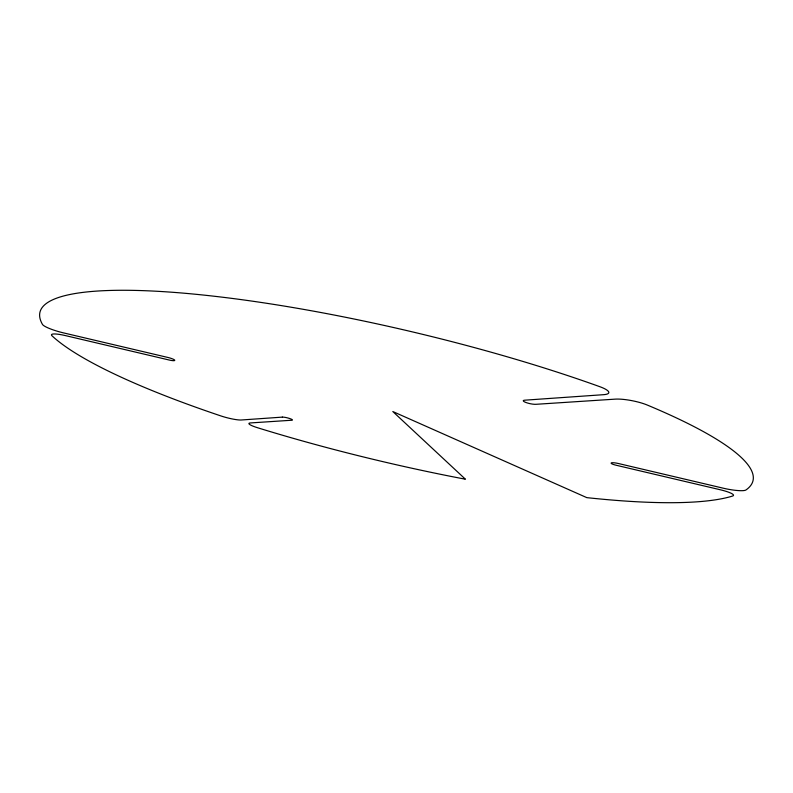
<?xml version="1.0" encoding="UTF-8"?>
<svg xmlns="http://www.w3.org/2000/svg" width="793" height="793" viewBox="0 0 793 793"><rect width="100%" height="100%" fill="white"/><g stroke="black" fill="none" stroke-linecap="round" stroke-linejoin="round"><path stroke-width="1.19" d="M282.377 417.118L241.29 419.993A15.126 2.23 14.2 0 1 220.88 415.928A366.326 66.533 13.3 0 1 52.031 335.826A17.932 2.974 15.4 0 1 65.69 335.657L169.395 360.072A6.304 1.09 14.8 0 0 174.767 360.21A6.304 1.09 14.8 0 0 168.027 357.494L63.48 332.882A18.536 3.162 15.5 0 1 42.475 324.406A366.326 66.533 13.3 0 1 211.354 295.918A366.326 66.533 13.3 0 1 599.716 386.657A22.422 4.877 11.7 0 1 603.622 394.676L524.708 400.187A7.206 1.447 12.2 0 0 526.037 402.537A7.206 1.447 12.2 0 0 535.899 404.311L615.259 399.137A22.095 4.669 11.4 0 1 647.266 405.045A366.326 66.533 13.3 0 1 745.916 489.995A18.586 3.172 11 0 1 723.365 488.22L618.401 463.509A6.314 1.09 11.7 0 0 611.185 462.943A6.314 1.09 11.7 0 0 616.111 465.233L720.222 489.747A17.991 2.984 11.2 0 1 732.563 496.051A366.326 66.533 13.3 0 1 586.81 497.637L392.813 411.537L465.422 479.21A366.326 66.533 13.3 0 1 257.705 427.784A14.898 2.181 14 0 1 250.41 422.937L291.844 420.231A5.521 0.862 13.9 0 0 289.643 418.506A5.521 0.862 13.9 0 0 282.377 417.118"/></g></svg>
